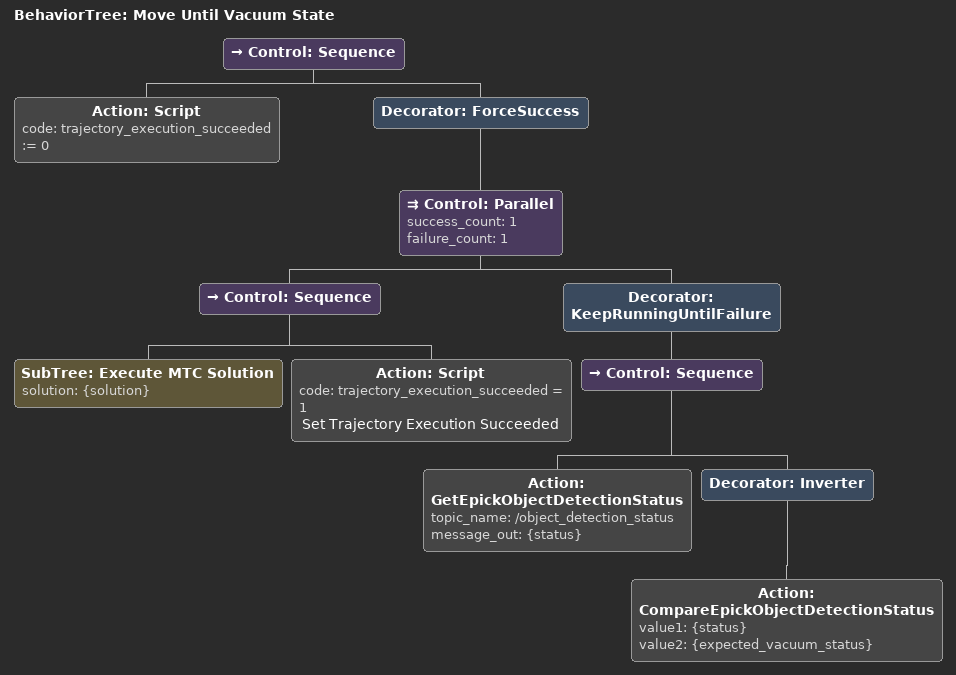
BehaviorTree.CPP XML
<?xml version="1.0" encoding="UTF-8" ?>
<root BTCPP_format="4" main_tree_to_execute="Move Until Vacuum State">
  <BehaviorTree ID="Move Until Vacuum State">
    <Control ID="Sequence">
      <Action ID="Script" code="trajectory_execution_succeeded := 0" />
      <Decorator ID="ForceSuccess">
        <Control ID="Parallel" success_count="1" failure_count="1">
          <Control ID="Sequence">
            <SubTree
              ID="Execute MTC Solution"
              solution="{solution}"
            />
            <Action
              ID="Script"
              code="trajectory_execution_succeeded = 1"
              name="Set Trajectory Execution Succeeded"
            />
          </Control>
          <Decorator ID="KeepRunningUntilFailure">
            <Control ID="Sequence">
              <Action
                ID="GetEpickObjectDetectionStatus"
                topic_name="/object_detection_status"
                message_out="{status}"
              />
              <Decorator ID="Inverter">
                <Action
                  ID="CompareEpickObjectDetectionStatus"
                  value1="{status}"
                  value2="{expected_vacuum_status}"
                />
              </Decorator>
            </Control>
          </Decorator>
        </Control>
      </Decorator>
    </Control>
  </BehaviorTree>
</root>
